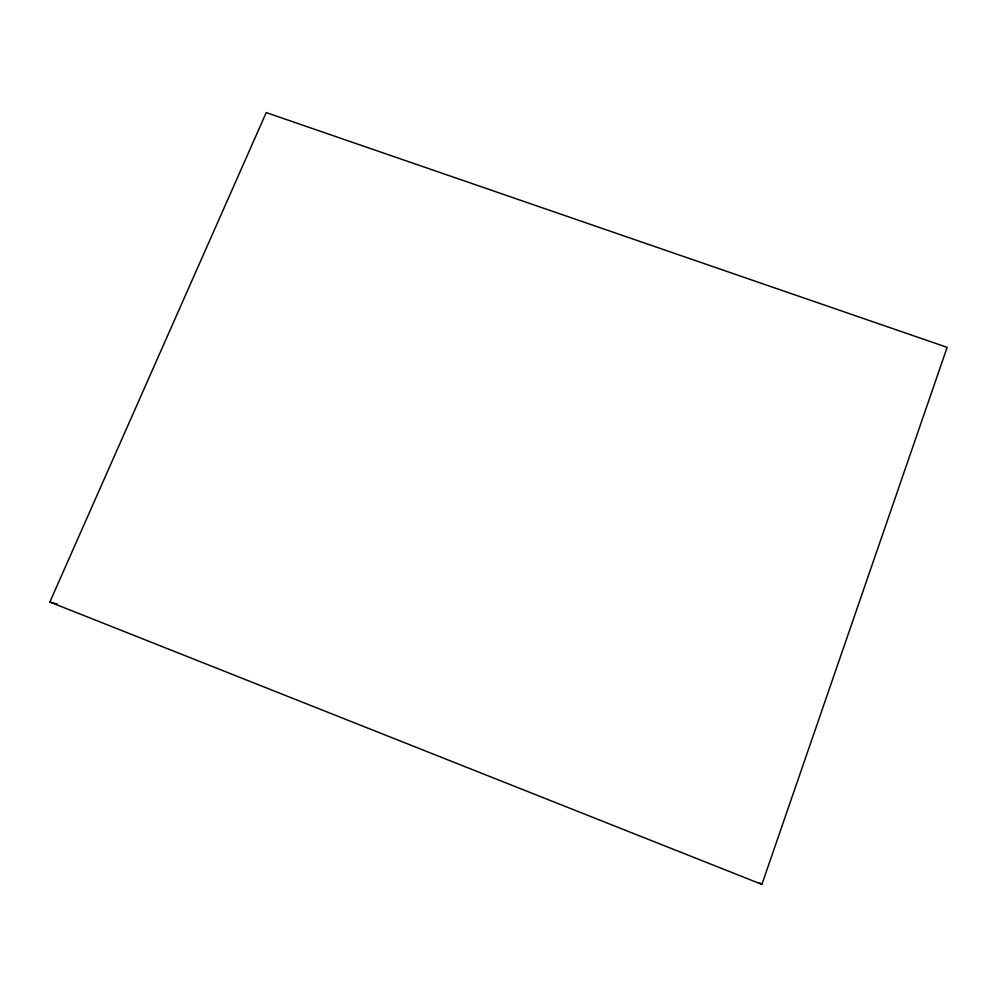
<?xml version="1.0" encoding="UTF-8"?>
<svg xmlns="http://www.w3.org/2000/svg" width="997" height="997" viewBox="0 0 997 997"><rect width="100%" height="100%" fill="white"/><g stroke="black" fill="none" stroke-linecap="round" stroke-linejoin="round"><path stroke-width="1.5" d="M761.895 884.401L947.15 347.367L266.224 112.599L49.85 602.026L761.895 884.401L759.415 882.619M49.85 602.026L57.29 604.12"/></g></svg>
